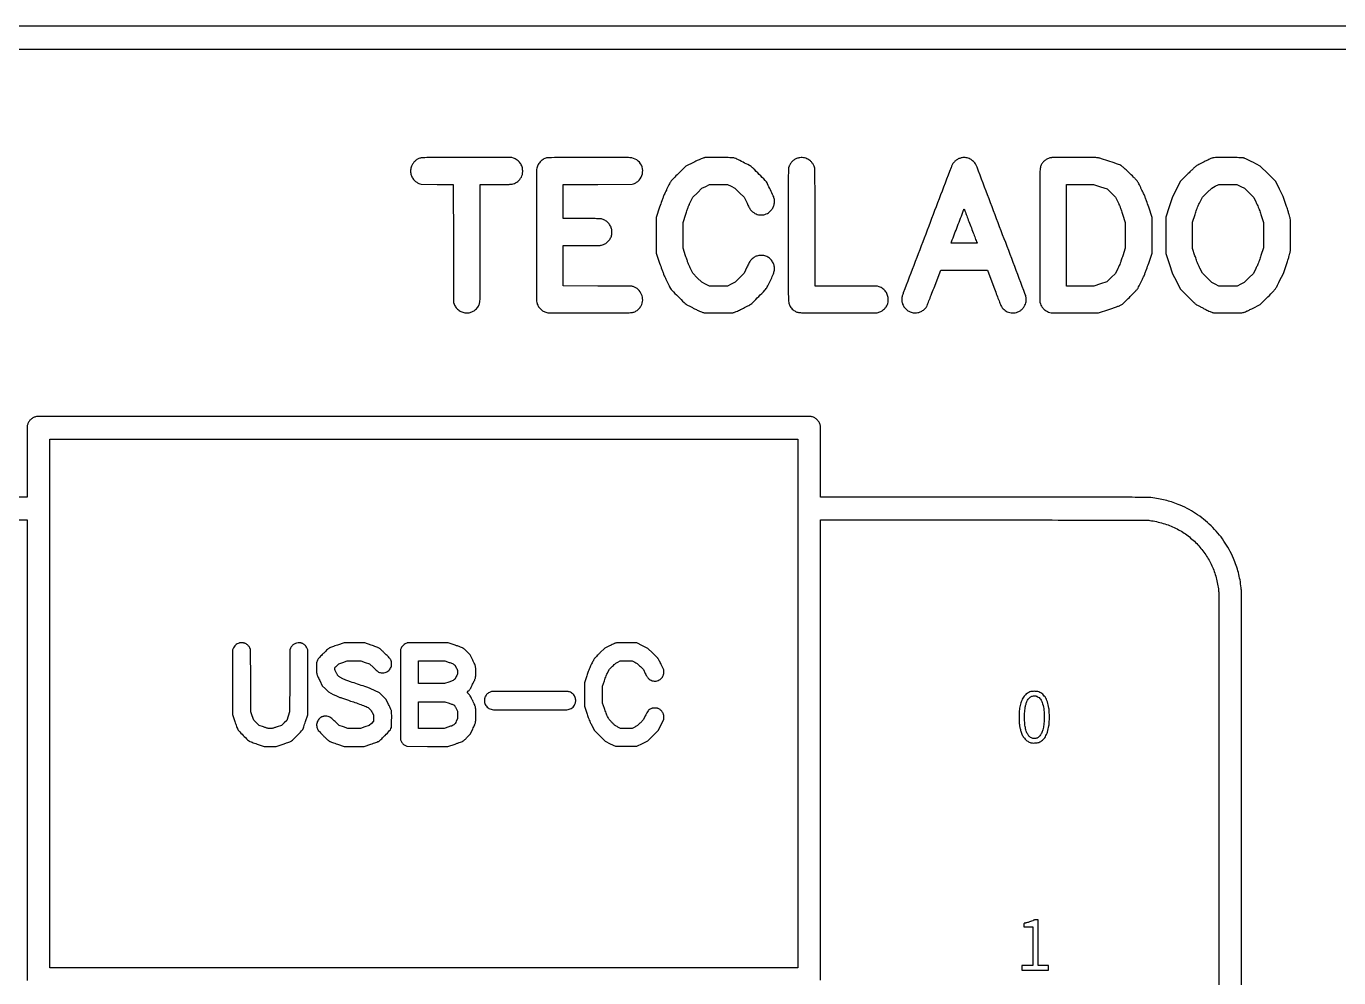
# Model space of a CAD drawing. Extents: x 949 to 24658, y 948 to 49051.
# Drawn here: x 5549 to 11312, y 44876 to 49051 of the extents above; entities that cross this region are included whole.
import ezdxf

# ---------------------------------------------------------------- set-up
doc = ezdxf.new("R2010")
doc.units = 0

msp = doc.modelspace()

# ---------------------------------------------------------------- linework, layer by layer
for points in [[(24557.45501, 40846.15625, -0.000005), (24557.576589, 33590.111823, -0.000003), (24557.572356, 24977, -0.000002), (24557.441941, 13479.946311, -0.000011), (24557.197838, 7129.844974)], [(10406.169525, 37738.067317, -0.000001), (7284.943993, 37738.119343, -0.000001), (4154.349915, 37738.182247, -0.016092)], [(3703.932697, 46543.887491, 0.000001), (3703.874383, 45298.330035, 0.000027), (3703.886066, 43922.992192, 0.000016), (3704.040572, 42293, 0.000007), (3704.415056, 39650.664677, 0.000093)], [(9036.494001, 44865.306931, 0.000011), (9036.748415, 45114.204367, 0.000187), (9036.942829, 45424.374877, 0.000063), (9037, 45875.145392), (9037, 46885.017805), (9753.75, 46884.720806, -0.000047), (10189.706051, 46884.499456, -0.000525), (10362.780168, 46884.21357, -0.000375), (10467.079167, 46883.853372, -0.033581), (10482.5, 46882.751348, -0.037464), (10541.843545, 46869.893311, -0.042764), (10595.919062, 46848.686251, -0.043546), (10644.765794, 46818.989184, -0.041588), (10688.54829, 46780.86545, -0.039597), (10724.24285, 46737.80112, -0.041711), (10752.01024, 46690.362907, -0.041206), (10771.78379, 46638.433988, -0.036874), (10783.679597, 46582, -0.033396), (10784.980611, 46562.688613, -0.000019), (10785.2491, 45983.770715, -0.0001), (10785.463822, 45035.652863, -0.000007), (10785.5, 42312.5, -0.00001), (10785.452324, 40023.210587, -0.000067)], [(10885.451421, 40055.597846, 0.000011), (10885.5, 42312, 0.000007), (10885.462764, 44998.696467, 0.000096), (10885.249002, 45968.357544, 0.000019), (10884.980028, 46565.249974, 0.02872), (10883.733748, 46586.745689, 0.015897), (10878.586079, 46621.480309, 0.019207), (10871.47846, 46653.668076, 0.01951), (10862.031706, 46684.784051, 0.01741), (10849.861343, 46716.294201, 0.04992), (10807.996398, 46792.35575, 0.048967), (10751.6494, 46859.149068, 0.049019), (10683.452842, 46913.647302, 0.050256), (10606.5, 46953.302358, 0.015093), (10577.72979, 46963.648542, 0.018015), (10550.025007, 46971.585331, 0.017301), (10520.896545, 46977.744538, 0.012184), (10487.785027, 46982.729039, 0.030191), (10470.89566, 46983.823045, 0.000403), (10366.27346, 46984.1907, 0.000521), (10192.074135, 46984.480692, 0.000047), (9755.75, 46984.711073), (9037, 46985.023123), (9037, 47139.801463, 0.000263), (9036.953367, 47228.388455, 0.002119), (9036.737899, 47269.113767, 0.002355), (9036.386464, 47293.792794, 0.058214), (9035.468337, 47300.539901, 0.065365), (9030.368528, 47313.23122, 0.066906), (9022.196641, 47324.065065, 0.067006), (9011.466339, 47332.343665, 0.065892), (8998.869037, 47337.547242, 0.064902), (8991.86774, 47338.466187, 0.000019), (8696.147665, 47338.717254, 0.000186), (8253.712369, 47338.911546, 0.000023), (7295, 47338.930485, 0.000018), (6244.059399, 47338.863515, 0.000231), (5846.705404, 47338.640238, 0.000044), (5599.131362, 47338.364965, 0.063702), (5590, 47337.185715, 0.068176), (5578.270322, 47332.3394, 0.063429), (5567.953758, 47324.420982, 0.062649), (5559.84468, 47314.065645, 0.063463), (5554.595379, 47302.068499, 0.066468), (5553.618337, 47295.730438, 0.002579), (5553.261275, 47272.010039, 0.002229), (5553.044742, 47232.183794, 0.000245), (5553, 47140.830052), (5553, 46985.023107), (4833.75, 46984.721612)], [(3804.381759, 38068.001996, -0.000003), (3804.197047, 39001.246926, -0.000054)], [(5592.011956, 37638.547867, 0.000014), (7295.5, 37638.5, 0.000009), (9315.141555, 37638.536626, 0.000133)], [(10884.994013, 38054.954484, 0.000004), (10885.24925, 38880.764608, 0.000065)], [(3804.091567, 40246.104477, -0.000013), (3804.192396, 42321)], [(10785.249276, 38864.327406, -0.000004), (10784.993817, 38059.058954, -0.029729)], [(12816.777426, 49050.765049), (2631.065975, 49050.919548, 0.003529)], [(1049.389569, 24971.005548), (1049.026707, 47383.921986, -0.00626), (1050.046715, 47465.5, -0.033646), (1068.871669, 47668.901535, -0.033602), (1114.810693, 47868.031209, -0.033578), (1187.049486, 48059.345218, -0.033492), (1284.300323, 48239.440267, -0.035818), (1412.472277, 48413.87389, -0.035525), (1564.554944, 48568.74278, -0.035523), (1737.038666, 48700.530386, -0.035805), (1926, 48806.188285, -0.025465), (2070.497901, 48865.136588, -0.025551), (2220.07925, 48909.014513, -0.025572), (2373.232624, 48937.376195, -0.025608), (2528.409406, 48949.937588, -0.007392), (2587.913092, 48950.817431), (12801.773457, 48950.839867)], [(5600.283319, 44819.51619, 0.000033), (5870.335742, 44819.251239, 0.000208), (6290.338763, 44819.041707, 0.000021), (7295.237307, 44819, 0.000022), (8282.535437, 44819.042846, 0.0002), (8710.921771, 44819.251075, 0.000025), (8990.629513, 44819.512612, 0.06354)], [(4841.75, 46884.860854), (5553, 46885), (5553, 45873.181501, 0.000034), (5553.041061, 45267.448039, 0.000358), (5553.251736, 45020.161626, 0.000081), (5553.52323, 44863.336236, 0.071069)]]:
    msp.add_lwpolyline(points, format="xyb")
for points in [[(7283.675147, 48473.381452, 0.056423), (7270.621817, 48468.979125, 0.058902), (7259.087159, 48461.816817, 0.059075), (7249.568255, 48452.183847, 0.057349), (7242.455239, 48440.5, 0.072194), (7237.468555, 48423.675694, 0.076036), (7237.602514, 48406.434747, 0.076234), (7242.879112, 48390.059503, 0.073126), (7252.87373, 48375.75604, 0.026291), (7258.351183, 48370.525477, 0.031649), (7264.03261, 48366.237735, 0.031922), (7270.166835, 48362.7304, 0.027582), (7277, 48359.837946), (7283.5, 48357.5), (7354, 48357), (7424.5, 48356.5), (7425, 48097.5), (7425.5, 47838.5), (7428.216504, 47831.719932, 0.072043), (7437.339787, 47815.965803, 0.074198), (7450.479456, 47803.628339, 0.074974), (7466.518321, 47795.759094, 0.075984), (7484.090037, 47793.017364, 0.042351), (7490.403757, 47793.533359, 0.024587), (7497.841255, 47795.16033, 0.024059), (7505.378525, 47797.596619, 0.030781), (7512.031578, 47800.585934, 0.048113), (7518.942896, 47805.113803, 0.033241), (7525.837379, 47811.441877, 0.032888), (7531.929992, 47818.734297, 0.042833), (7536.435363, 47826.172041, 0.086959), (7540.632254, 47840.46867, 0.022127), (7542.275891, 47864.67099, 0.005665), (7542.866174, 47912.92528, 0.000191), (7542.965112, 48103.25), (7543, 48357), (7610.789901, 48357, 0.001092), (7660.854798, 48357.109305, 0.018235), (7677.452521, 48357.7874, 0.053002), (7687.662382, 48359.679084, 0.043796), (7697.95822, 48363.751348, 0.058304), (7707.719254, 48370.155596, 0.049373), (7716.358682, 48378.976577, 0.048936), (7723.172743, 48389.41025, 0.054747), (7727.527316, 48400.592201, 0.027154), (7728.15663, 48403.578712, 0.012513), (7728.665378, 48407.520331, 0.01207), (7729.007289, 48411.828486, 0.013403), (7729.125184, 48416, 0.07803), (7726.282879, 48434.274843, 0.080412), (7717.983824, 48450.591736, 0.079464), (7704.858721, 48463.60722, 0.073724), (7688, 48472.286318), (7681.5, 48474.5), (7486, 48474.677165, 0.000215), (7375.877953, 48474.729646, 0.001613), (7323.715658, 48474.563845, 0.001533), (7291.431782, 48474.258114, 0.050046)], [(7838.250576, 48473.891405, 0.078249), (7822.405085, 48468.617392, 0.070323), (7808.289971, 48458.585161, 0.06951), (7797.371999, 48444.90808, 0.073282), (7790.85924, 48429, 0.060586), (7789.372901, 48416.802172, 0.000057), (7789.340387, 48134, 0.000057), (7789.372901, 47851.197828, 0.060586), (7790.85924, 47839, 0.033306), (7793.35484, 47831.17876, 0.035753), (7796.819901, 47823.948969, 0.035364), (7801.317848, 47817.218131, 0.031233), (7806.89676, 47810.886043, 0.027586), (7813.328508, 47805.119211, 0.038986), (7819.685165, 47800.790388, 0.039174), (7826.612593, 47797.515435, 0.028236), (7834.766436, 47794.931857, 0.0553), (7843.454758, 47793.708349, 0.004803), (7865.812731, 47793.265408, 0.002408), (7906.791361, 47793.0447, 0.000166), (8022.409963, 47793.017364, 0.000285), (8157.338756, 47793.107371, 0.007906), (8192.657012, 47793.709552, 0.031903), (8210.905556, 47795.478685, 0.074364), (8223.953674, 47799.64232, 0.046306), (8231.177481, 47804.070148, 0.03412), (8238.29392, 47810.19494, 0.033924), (8244.562084, 47817.282633, 0.043721), (8249.24299, 47824.603113, 0.110019), (8255.915796, 47849.450202, 0.111264), (8251.367933, 47874.670495, 0.109461), (8236.336531, 47895.811324, 0.103586), (8213.5, 47909.137306, 0.076579), (8208.955012, 47909.912483, 0.001037), (8180.578203, 47910.309697, 0.001807), (8138.039843, 47910.663152, 0.000322), (8058.5, 47910.985408), (7907.5, 47911.5), (7907.244597, 48000.25), (7906.989193, 48089), (7988.244597, 48089.014781, 0.000597), (8032.574828, 48089.075752, 0.003612), (8055.56048, 48089.300849, 0.005154), (8069.72771, 48089.688054, 0.048517), (8075.753568, 48090.504006, 0.071477), (8090.385487, 48096.250998, 0.065145), (8103.328075, 48106.030418, 0.064914), (8113.357772, 48118.84815, 0.069994), (8119.456584, 48133.494623, 0.040906), (8120.580818, 48139.92664, 0.023051), (8120.938886, 48147.846735, 0.023039), (8120.565737, 48155.782875, 0.040145), (8119.430276, 48162.269072, 0.069964), (8113.172731, 48177.35265, 0.068048), (8102.951227, 48190.285359, 0.068344), (8089.678886, 48199.95427, 0.071667), (8074.5, 48205.495604, 0.042239), (8067.981746, 48206.298228, 0.005262), (8053.706637, 48206.69182, 0.003583), (8030.693628, 48206.919077, 0.000623), (7987.243634, 48206.982636), (7906.987268, 48207), (7907.243634, 48281.75), (7907.5, 48356.5), (8058.5, 48357), (8209.5, 48357.5), (8216, 48359.837946, 0.027582), (8222.833165, 48362.7304, 0.031922), (8228.96739, 48366.237735, 0.031649), (8234.648817, 48370.525477, 0.026291), (8240.12627, 48375.75604, 0.134565), (8254.54343, 48402.892583, 0.133601), (8253.163966, 48433.668615, 0.133173), (8236.367422, 48459.575452, 0.133343), (8208.792158, 48473.433089, 0.04584), (8200.222373, 48474.370378, 0.002387), (8172.481748, 48474.718493, 0.001885), (8125.93366, 48474.904878, 0.000222), (8022.292158, 48474.883097, 0.000456), (7953.374143, 48474.775197, 0.000728), (7894.478178, 48474.543565, 0.00013), (7842.428413, 48474.249559, 0.039826)], [(8527.5, 48474.327106, 0.045429), (8520.786763, 48472.750091, 0.020892), (8512.382229, 48469.554894, 0.012218), (8500.210851, 48463.980029, 0.0027), (8479.642783, 48453.806323), (8445.703696, 48436.79007), (8418.601848, 48410.289837, 0.000788), (8396.405077, 48388.51723, 0.00702), (8386.786628, 48378.783256, 0.016186), (8381.285404, 48372.673299, 0.034764), (8377.546931, 48367.558247, 0.022804), (8375.632688, 48364.184109, 0.001821), (8371.01764, 48355.026485, 0.002461), (8365.60352, 48344.050389, 0.001885), (8359.789164, 48332, 0.00389), (8350.583843, 48312.34492, 0.014066), (8345.176589, 48299.629784, 0.011146), (8339.911786, 48285.281192, 0.001786), (8330.357149, 48257), (8315.5, 48212.5), (8315.5, 48134), (8315.5, 48055.5), (8330.376751, 48011.5, 0.001907), (8339.850539, 47983.828349, 0.010807), (8345.271493, 47969.217746, 0.013193), (8350.866866, 47956.103629, 0.003738), (8360.261178, 47936, 0.002068), (8366.228858, 47923.60658, 0.002779), (8371.744091, 47912.43125, 0.001912), (8376.456227, 47903.104714, 0.029421), (8378.277337, 47900, 0.046964), (8384.408939, 47892.466506, 0.001605), (8411.226424, 47865.370724, 0.001851), (8437.922368, 47838.768059, 0.038877), (8446.5, 47831.510448, 0.030745), (8450.413322, 47829.040359, 0.003193), (8459.990625, 47823.867931, 0.003958), (8471.498707, 47817.863743, 0.003158), (8484, 47811.566058, 0.002537), (8499.636542, 47803.910953, 0.008185), (8510.138031, 47799.046073, 0.011534), (8517.579173, 47795.949124, 0.041595), (8522.5, 47794.490443, 0.03881), (8528.474661, 47793.724792, 0.006955), (8539.710185, 47793.320557, 0.004576), (8557.340844, 47793.093108, 0.000937), (8588.5, 47793.034727, 0.000937), (8619.659156, 47793.093108, 0.004576), (8637.289815, 47793.320557, 0.006955), (8648.525339, 47793.724792, 0.03881), (8654.5, 47794.490443, 0.041595), (8659.420827, 47795.949124, 0.011534), (8666.861969, 47799.046073, 0.008185), (8677.363458, 47803.910953, 0.002537), (8693, 47811.566058, 0.003158), (8705.501293, 47817.863743, 0.003958), (8717.009375, 47823.867931, 0.003193), (8726.586678, 47829.040359, 0.030745), (8730.5, 47831.510448, 0.038877), (8739.077632, 47838.768059, 0.001851), (8765.773576, 47865.370724, 0.001605), (8792.591061, 47892.466506, 0.046964), (8798.722663, 47900, 0.028967), (8800.548484, 47903.10628, 0.001867), (8805.301625, 47912.469576, 0.002721), (8810.867149, 47923.687047, 0.002024), (8816.894449, 47936.13047, 0.004548), (8827.751567, 47959.316989, 0.028567), (8832.497852, 47971.492108, 0.052314), (8834.455731, 47980.675191, 0.043048), (8834.651063, 47990.699097, 0.033814), (8833.596143, 47998.51506, 0.033302), (8831.494408, 48006.15851, 0.033175), (8828.386854, 48013.483112, 0.032971), (8824.332264, 48020.348138, 0.075875), (8812.157165, 48033.394478, 0.077052), (8796.705058, 48042.132723, 0.077083), (8779.338256, 48045.780029, 0.07603), (8761.596011, 48044.024555, 0.030233), (8753.796944, 48041.5191, 0.03767), (8746.9338, 48038.232651, 0.037122), (8740.562476, 48033.910149, 0.028033), (8734.237966, 48028.291525, 0.023577), (8729.567822, 48023.189565, 0.03894), (8726.192778, 48018.424363, 0.019247), (8722.298746, 48011.295105, 0.002034), (8713.92749, 47994.286353), (8700.879047, 47967.5), (8681.189524, 47947.672778), (8661.5, 47927.845556), (8644.761108, 47919.422778), (8628.022216, 47911), (8588.5, 47911), (8548.977784, 47911), (8532.238892, 47919.422778), (8515.5, 47927.845556), (8495.781694, 47947.672778), (8476.063388, 47967.5), (8465.891136, 47988.5, -0.007201), (8460.009675, 48001.1013, -0.01226), (8455.506927, 48011.818065, -0.009737), (8450.893938, 48024.308908, -0.002929), (8444.359442, 48043.483697), (8433, 48077.467394), (8433, 48133.999321), (8433, 48190.531247), (8444.872751, 48226.015624, -0.002729), (8451.595526, 48245.749494, -0.009073), (8456.319695, 48258.613695, -0.011932), (8460.769697, 48269.318998, -0.008231), (8466.294057, 48281.22995), (8475.842613, 48300.959899), (8495.885461, 48320.561057), (8515.928309, 48340.162214), (8532.714154, 48348.559862), (8549.5, 48356.95751), (8589, 48356.925916), (8628.5, 48356.894322), (8644.658445, 48348.697161), (8660.81689, 48340.5), (8680.922814, 48320.756202), (8701.028737, 48301.012404), (8714.051818, 48274.355849, 0.002053), (8722.388685, 48257.467501, 0.019211), (8726.284243, 48250.354912, 0.038847), (8729.652159, 48245.608785, 0.023909), (8734.287449, 48240.558867, 0.094319), (8753.674812, 48227.513495, 0.100932), (8776.034844, 48222.910351, 0.101487), (8798.313538, 48227.436571, 0.096414), (8817.476745, 48240.405287, 0.067298), (8827.020619, 48252.98004, 0.065545), (8832.986589, 48267.748472, 0.066363), (8834.879626, 48283.383834, 0.072247), (8832.497737, 48298.5, 0.03511), (8829.456404, 48306.324486, 0.001522), (8816.818052, 48332.896629, 0.001833), (8804.192661, 48358.988693, 0.026865), (8799.225217, 48367.910078, 0.054319), (8794.060563, 48374.425033, 0.001371), (8767.473035, 48401.216912, 0.002173), (8741.654033, 48426.868136, 0.028991), (8731.593984, 48435.688409, 0.046894), (8724.299901, 48440.344604, 0.001937), (8696.633168, 48454.41752, 0.002477), (8669.384526, 48467.976288, 0.032749), (8659, 48472.260599, 0.051135), (8653.244211, 48473.569702, 0.021694), (8645.345567, 48474.187627, 0.007541), (8631.163526, 48474.465762, 0.000532), (8591.5, 48474.603177, 0.000658), (8567.902881, 48474.628785, 0.001021), (8547.5375, 48474.582508, 0.000292), (8529.814633, 48474.495696, 0.033625)], [(8941.675147, 48473.437767, 0.054903), (8928.543021, 48468.937959, 0.058658), (8917.019379, 48461.761367, 0.059082), (8907.545234, 48452.157383, 0.057132), (8900.455239, 48440.5, 0.013226), (8899.137054, 48437.432234, 0.009995), (8897.847368, 48433.999604, 0.010124), (8896.765105, 48430.724567, 0.022988), (8896.112752, 48428.200779, 0.050668), (8895.525353, 48422.665732, 0.000188), (8895.258861, 48357.722862, 0.000741), (8895.063534, 48270.73502, 0.000203), (8895.014781, 48133.700779, 0.000148), (8895.090624, 47914.739761, 0.005292), (8895.659571, 47864.058002, 0.022565), (8897.335046, 47839.06254, 0.09263), (8901.75701, 47824.603113, 0.043721), (8906.437916, 47817.282633, 0.033924), (8912.70608, 47810.19494, 0.03412), (8919.822519, 47804.070148, 0.046306), (8927.046326, 47799.64232, 0.072059), (8939.819949, 47795.501633, 0.033609), (8957.173318, 47793.718249, 0.00846), (8990.434462, 47793.109627, 0.000318), (9115.090037, 47793.017364, 0.000182), (9221.828364, 47793.045103, 0.002592), (9259.938461, 47793.266475, 0.005366), (9280.705513, 47793.717694, 0.054538), (9289.233564, 47794.931857, 0.028236), (9297.387407, 47797.515435, 0.039174), (9304.314835, 47800.790388, 0.038986), (9310.671492, 47805.119211, 0.027586), (9317.10324, 47810.886043, 0.044519), (9324.776615, 47820.07583, 0.053682), (9330.160897, 47829.944009, 0.053931), (9333.303749, 47840.693054, 0.045591), (9334.316637, 47852.5, 0.075749), (9331.503255, 47870.300962, 0.078028), (9323.523611, 47886.258178, 0.077467), (9310.977252, 47899.092179, 0.073124), (9294.880841, 47907.804706), (9287.5, 47910.5), (9150.263126, 47910.767287), (9013.026253, 47911.034573), (9012.763126, 48168.767287, 0.000115), (9012.557624, 48333.0704, 0.001649), (9012.2783, 48391.534911, 0.001949), (9011.87983, 48424.814301, 0.077815), (9010.637565, 48432, 0.046543), (9005.726871, 48443.010469, 0.042846), (8998.746407, 48453.25368, 0.044301), (8990.418551, 48461.801486, 0.060849), (8981.5, 48467.751522, 0.040092), (8971.71783, 48471.734257, 0.041194), (8961.513361, 48474.060837, 0.042352), (8951.346305, 48474.642714, 0.048272)], [(9657.346687, 48473.905237, 0.063806), (9644.6701, 48470.08121, 0.053695), (9632.54452, 48463.013926, 0.054031), (9622.276788, 48453.582829, 0.066765), (9615.092694, 48442.772814, 0.022173), (9610.129575, 48431.31873, 0.00002), (9505.058646, 48155.943574, 0.000022), (9400.256153, 47881.202332, 0.01981), (9395.811153, 47868, 0.040501), (9394.463799, 47861.493417, 0.023458), (9393.854433, 47853.524938, 0.02346), (9393.994212, 47845.536537, 0.040596), (9394.956947, 47838.969064, 0.0359), (9397.326568, 47831.267052, 0.036827), (9400.757653, 47824.051424, 0.036132), (9405.278034, 47817.295956, 0.032023), (9410.89676, 47810.966353, 0.026677), (9417.401608, 47805.174743, 0.037656), (9423.808979, 47800.802113, 0.038509), (9430.684932, 47797.50956, 0.029813), (9438.596011, 47794.975445, 0.044288), (9448.727682, 47793.320946, 0.046788), (9458.804029, 47793.524068, 0.045954), (9468.826046, 47795.613154, 0.04001), (9478.796237, 47799.56451, 0.039483), (9485.189494, 47803.364121, 0.02736), (9491.78469, 47808.587689, 0.027457), (9497.731598, 47814.464461, 0.041502), (9502.154449, 47820.240688, 0.046994), (9504.356626, 47824.506042, 0.0011), (9512.745804, 47845.480726, 0.002283), (9522.844169, 47871.232717, 0.001242), (9535.023626, 47902.94781), (9564.584892, 47980.5), (9666.978236, 47980.5), (9769.37158, 47980.5), (9797.624662, 47906, 0.000623), (9808.643791, 47877.052673, 0.000929), (9818.358356, 47851.76875, 0.000386), (9826.736572, 47830.133074, 0.019884), (9828.532909, 47826, 0.100414), (9842.426001, 47807.72129, 0.100405), (9862.344411, 47796.301253, 0.099265), (9885.334116, 47793.469307, 0.095823), (9907.953674, 47799.64137, 0.061168), (9918.11558, 47806.293699, 0.049638), (9927.185793, 47815.651522, 0.04955), (9934.249559, 47826.633782, 0.060339), (9938.46256, 47838.103113, 0.031781), (9939.504692, 47844.249491, 0.022234), (9939.925822, 47851.265226, 0.022345), (9939.722568, 47858.226767, 0.034207), (9938.866941, 47864.200779, 0.037984), (9935.952471, 47874.090797, 0.000023), (9829.798439, 48153.943374, 0.000029), (9724.088031, 48432.540117, 0.029725), (9718.721896, 48444.487417, 0.049598), (9714.362328, 48451.131465, 0.031776), (9708.112312, 48457.930636, 0.031547), (9700.964871, 48463.961279, 0.044912), (9693.877116, 48468.287518, 0.03692), (9684.98816, 48471.883815, 0.039534), (9675.866772, 48474.035063, 0.039987), (9666.617242, 48474.70828, 0.039587)], [(10050.5, 48474.30244, 0.06351), (10037.054715, 48470.744234, 0.057485), (10024.43427, 48463.843001, 0.057733), (10013.76629, 48454.284761, 0.065295), (10006.070814, 48442.901646, 0.086042), (10001.413597, 48427.43053, 0.02471), (9999.624363, 48402.387946, 0.005567), (9999.07864, 48351.782717, 0.000151), (9999.222988, 48130.5), (9999.5, 47840.5), (10002.124109, 47833.32385, 0.046675), (10007.215904, 47822.615355, 0.047451), (10014.181756, 47813.100765, 0.047811), (10022.761512, 47805.132596, 0.048899), (10032.636983, 47799.007179, 0.063534), (10043.322908, 47795.34018, 0.039159), (10056.530438, 47793.675306, 0.011814), (10080.337645, 47793.116015, 0.000643), (10155.316083, 47793.222881), (10257.5, 47793.5), (10302, 47808.349754, 0.002041), (10319.590454, 47814.299643, 0.002664), (10335.63125, 47819.894116, 0.001974), (10349.026608, 47824.70577, 0.024614), (10354, 47826.796863, 0.043552), (10359.387111, 47829.98433, 0.026754), (10365.148407, 47834.594173, 0.011719), (10373.847504, 47842.72684, 0.00136), (10392.850006, 47861.447108, 0.002617), (10405.169529, 47873.778296, 0.003465), (10416.248323, 47885.140713, 0.002489), (10425.414475, 47894.768272, 0.034065), (10428.480439, 47898.5, 0.032806), (10430.903779, 47902.416636, 0.00343), (10435.907966, 47911.990625, 0.004241), (10441.700063, 47923.498724, 0.003386), (10447.754827, 47936, 0.003746), (10457.132474, 47956.087452, 0.013138), (10462.732478, 47969.222601, 0.010765), (10468.160924, 47983.857286, 0.001912), (10477.624394, 48011.5), (10492.5, 48055.5), (10492.5, 48134), (10492.5, 48212.5), (10477.653682, 48257, 0.001784), (10468.102098, 48285.292962, 0.011163), (10462.843995, 48299.631887, 0.01409), (10457.44194, 48312.338832, 0.003887), (10448.235564, 48332, 0.001921), (10442.42137, 48344.050383, 0.002507), (10437.005171, 48355.026485, 0.001856), (10432.386979, 48364.183185, 0.023199), (10430.466966, 48367.558247, 0.034495), (10426.705044, 48372.689976, 0.016078), (10421.178037, 48378.820244, 0.007035), (10411.545748, 48388.558696, 0.000805), (10389.5, 48410.159224, 0.002068), (10374.607441, 48424.584188, 0.010647), (10366.15563, 48432.363981, 0.019224), (10360.304412, 48437.137231, 0.041068), (10355.37758, 48440.251909, 0.037351), (10345.458279, 48444.527735, 0.001435), (10307.53194, 48457.495358, 0.001802), (10270.214211, 48469.985659, 0.027126), (10257, 48473.573733, 0.04636), (10250.571992, 48474.337384, 0.003401), (10232.780873, 48474.67175, 0.002828), (10204.596123, 48474.850303, 0.000506), (10152, 48474.832804, 0.000374), (10114.024297, 48474.753326, 0.000596), (10081.553125, 48474.622367, 0.00011), (10052.878319, 48474.466239, 0.03156)], [(10759.5, 48473.429949, 0.041854), (10754.576835, 48471.967295, 0.012552), (10747.358754, 48468.936344, 0.008599), (10737.101189, 48464.109141, 0.002516), (10721.5, 48456.339084, 0.001936), (10709.262253, 48450.107569, 0.00254), (10698.1375, 48444.316798, 0.001858), (10688.85915, 48439.382917, 0.024043), (10685.5, 48437.366931, 0.040023), (10682.282201, 48434.824897, 0.002022), (10672.516697, 48425.678831, 0.003229), (10661.012963, 48414.675729, 0.002332), (10648.322798, 48402.264621), (10616.145596, 48370.5), (10599.219957, 48336.5), (10582.294318, 48302.5), (10567.397159, 48258), (10552.5, 48213.5), (10552.5, 48134), (10552.5, 48054.5), (10567.672423, 48009.871697), (10582.844846, 47965.243395), (10599.544531, 47931.871697), (10616.244215, 47898.5), (10647.372108, 47867.12917, 0.002237), (10659.703415, 47854.812351, 0.002997), (10671.002342, 47843.760578, 0.002081), (10680.567298, 47834.593091, 0.03126), (10684.10395, 47831.62917, 0.032084), (10687.814809, 47829.24605, 0.003045), (10697.28433, 47824.064997, 0.003882), (10708.671113, 47818.038402, 0.003049), (10721.10395, 47811.677202, 0.002406), (10737.137651, 47803.693153, 0.008833), (10747.397754, 47798.868764, 0.013361), (10754.537882, 47795.890733, 0.042445), (10759.5, 47794.444566, 0.038199), (10765.457194, 47793.711825, 0.006149), (10777.159779, 47793.316976, 0.00432), (10795.231156, 47793.085857, 0.000964), (10826.090037, 47793.017364, 0.000641), (10863.112336, 47793.054057, 0.006809), (10878.192205, 47793.293726, 0.017042), (10886.981753, 47793.853409, 0.037808), (10893.590037, 47795.009887, 0.03461), (10898.939803, 47796.771006, 0.009116), (10907.227356, 47800.328254, 0.007071), (10918.481213, 47805.596414, 0.002703), (10934, 47813.234409), (10966.5, 47829.449045), (10993.865957, 47856.474523, 0.003138), (11021.197561, 47883.807049, 0.031845), (11031.730581, 47895.927528, 0.04076), (11039.691186, 47908.339145, 0.006831), (11052.634351, 47933.497379), (11069.046931, 47966.5), (11083.534335, 48009.618195, 0.002102), (11089.954527, 48028.995803, 0.004728), (11094.622924, 48043.758635, 0.004861), (11097.886509, 48054.812062, 0.037089), (11098.979994, 48060.118195, 0.031562), (11099.829871, 48072.978633, 0.000728), (11099.917107, 48134.014241, 0.000729), (11099.826448, 48195.047592, 0.031543), (11098.975899, 48207.914417, 0.036791), (11097.880763, 48213.245092, 0.004563), (11094.544582, 48224.619897, 0.004552), (11089.8108, 48239.734091, 0.002071), (11083.359432, 48259.414417), (11068.705316, 48303.5), (11052.253291, 48336.5), (11035.801267, 48369.5), (11001.650634, 48403.641703), (10967.5, 48437.783406), (10934.5, 48454.280659, 0.002066), (10921.459205, 48460.732771, 0.002768), (10909.578125, 48466.468804, 0.001918), (10899.572764, 48471.184147, 0.028934), (10896, 48472.605858, 0.059488), (10890.807885, 48473.669344, 0.013194), (10881.734991, 48474.185332, 0.00606), (10865.822314, 48474.476609, 0.000633), (10828.5, 48474.660077, 0.000851), (10795.220102, 48474.724885, 0.004518), (10777.009973, 48474.564807, 0.007118), (10765.578576, 48474.198166, 0.039729)], [(10265.499739, 48346.953663), (10295.5, 48336.907326), (10313.8225, 48318.956986), (10332.145, 48301.006647), (10341.709368, 48281.253323, -0.0082), (10347.248798, 48269.317591, -0.01202), (10351.693146, 48258.629863, -0.009131), (10356.406735, 48245.788033, -0.00272), (10363.136868, 48226.015624), (10375, 48190.531247), (10375, 48133.999321), (10375, 48077.467394), (10363.64421, 48043.483697, -0.002847), (10356.981888, 48023.917222, -0.010414), (10352.431374, 48011.630856, -0.013102), (10347.92731, 48001.029118, -0.006762), (10341.770133, 47988), (10331.251845, 47966.5), (10312.875923, 47948.360562), (10294.5, 47930.221124), (10265.499712, 47920.610562), (10236.499423, 47911), (10176.749712, 47911), (10117, 47911), (10117, 48134), (10117, 48357), (10176.249739, 48357), (10235.499477, 48357)], [(10881.761108, 48348.577133), (10898.5, 48340.154265), (10918.666522, 48319.827133), (10938.833043, 48299.5), (10948.563316, 48280, -0.008001), (10954.336936, 48267.950527, -0.014195), (10958.649633, 48257.819211, -0.010416), (10963.172435, 48245.551925, -0.002502), (10970.146795, 48225.015624), (10982, 48189.531247), (10982, 48133.999321), (10982, 48078.467394), (10970.646357, 48044.483697, -0.002644), (10963.720524, 48024.112423, -0.011985), (10959.336957, 48012.35887, -0.015178), (10954.887582, 48002.158042, -0.00612), (10948.22429, 47988.5), (10937.155866, 47966.5), (10917.327933, 47946.867761), (10897.5, 47927.235521), (10881.677492, 47919.117761), (10865.854984, 47911), (10825.763506, 47911), (10785.672028, 47911), (10770.086014, 47919.096973), (10754.5, 47927.193947), (10734.172157, 47947.346973), (10713.844313, 47967.5), (10702.775923, 47989.5, -0.006018), (10696.167558, 48003.03853, -0.014879), (10691.741483, 48013.158268, -0.012126), (10687.436735, 48024.654258, -0.002892), (10680.853766, 48043.982956), (10670, 48076.465913), (10670, 48133.999259), (10670, 48191.532606), (10681.353545, 48225.516303, -0.002671), (10688.176693, 48245.582186, -0.011436), (10692.581072, 48257.427439, -0.014739), (10696.97132, 48267.574782, -0.006706), (10703.276475, 48280.586905), (10713.845861, 48301.67381), (10734.011121, 48321.085235), (10754.176382, 48340.49666), (10769.838191, 48348.626028), (10785.5, 48356.755395), (10825.261108, 48356.877698), (10865.022216, 48357)], [(9696.392898, 48172.798846, -0.000235), (9706.978193, 48144.883824, -0.000388), (9715.890414, 48121.292433, -0.000017), (9723.920963, 48099.982748, -0.090334), (9724, 48099.548846, -0.411295), (9723.776707, 48099.323315, -0.000091), (9707.224822, 48099.161224, -0.001502), (9688.790719, 48099.03944, -0.000901), (9666.893011, 48099, -0.000853), (9637.402302, 48099.050311, -0.004663), (9621.458701, 48099.253426, -0.002242), (9610.730939, 48099.538306, -0.513509), (9610.253419, 48100.25, -0.001629), (9612.190125, 48105.378517, -0.000005), (9638.422338, 48174.162321, -0.000003), (9665.010106, 48243.875381, -0.002713), (9666.221277, 48247, -0.00718), (9666.870433, 48248.581149, -0.226831), (9667.177884, 48248.851211, -0.368729), (9667.476714, 48248.713478, -0.014059), (9667.995881, 48247.5, -0.003211), (9668.611977, 48245.910287, -0.000009), (9676.663344, 48224.731536, -0.000055), (9685.752682, 48200.813245, -0.000034)], [(6483.574799, 46344.40629, 0.057784), (6475.446494, 46340.738925, 0.053579), (6468.144275, 46335.229863, 0.053207), (6462.134361, 46328.253204, 0.055309), (6457.822629, 46320.252085), (6455.5, 46314.5), (6455.5, 46172.5), (6455.5, 46030.5), (6465.381593, 46001, 0.002251), (6469.346867, 45989.336915, 0.002932), (6473.087803, 45978.696875, 0.002186), (6476.312784, 45969.815886, 0.026783), (6477.73922, 45966.5, 0.075247), (6482.437157, 45959.778501, 0.003495), (6501.794383, 45939.704233, 0.00401), (6521.234954, 45920.139888, 0.061385), (6528.758633, 45914.325569, 0.0423), (6531.72182, 45912.891369, 0.002698), (6540.744263, 45909.486795, 0.00394), (6551.563418, 45905.567532, 0.002921), (6563.580569, 45901.399919), (6594.143872, 45891), (6620.321936, 45891.005064), (6646.5, 45891.010128), (6677.723042, 45901.433716, 0.002793), (6692.601305, 45906.493274, 0.007818), (6702.951192, 45910.259764, 0.009978), (6710.219429, 45913.201706, 0.045609), (6714.223042, 45915.36669, 0.047217), (6722.837886, 45922.350854, 0.005278), (6740.698276, 45940.23845, 0.004046), (6758.560712, 45958.808064, 0.074265), (6763.234249, 45965.5, 0.027038), (6764.665096, 45968.81638, 0.002209), (6767.895056, 45977.696875, 0.002961), (6771.640863, 45988.336918, 0.002275), (6775.610052, 46000), (6785.5, 46029.5), (6785.5, 46172.5), (6785.5, 46315.5), (6783.165213, 46321.28458, 0.055054), (6779.94174, 46327.275622, 0.039042), (6775.12844, 46333.20762, 0.03865), (6769.378595, 46338.39305, 0.049816), (6763.344003, 46342.151412, 0.019253), (6759.742336, 46343.755356, 0.032634), (6756.605329, 46344.778316, 0.031499), (6753.285337, 46345.406487, 0.01655), (6749.100349, 46345.788049, 0.069033), (6736.644761, 46344.789178, 0.080753), (6725.638678, 46340.40561, 0.080236), (6716.534813, 46332.732643, 0.06707), (6709.638207, 46322.123378), (6706.5, 46315.5), (6706, 46179), (6705.5, 46042.5), (6699.242202, 46023.975912), (6692.984404, 46005.451824), (6681.742202, 45994.338396), (6670.5, 45983.224967), (6650.499405, 45976.612483, -0.002961), (6637.869221, 45972.519571, -0.022795), (6631.861126, 45970.909211, -0.037697), (6626.970352, 45970.215319, -0.016396), (6620.40603, 45970, -0.016009), (6613.847264, 45970.210058, -0.038571), (6609.042259, 45970.892755, -0.023666), (6603.198213, 45972.482257, -0.003064), (6590.906626, 45976.54212), (6571.5, 45983.08424), (6559.757459, 45994.769049), (6548.014918, 46006.453857), (6541.757459, 46024.976929), (6535.5, 46043.5), (6535, 46180.021535), (6534.5, 46316.54307), (6531.305198, 46323.032126, 0.041763), (6527.772237, 46328.912982, 0.039911), (6523.262376, 46334.221516, 0.039998), (6517.976955, 46338.735448, 0.042378), (6512.137423, 46342.253111, 0.019031), (6508.399647, 46343.919654, 0.039157), (6505.344266, 46344.875107, 0.035173), (6501.97487, 46345.399813, 0.01265), (6497.126832, 46345.685549, 0.012933), (6493.021083, 46345.717188, 0.018992), (6489.417305, 46345.514664, 0.021649), (6486.275402, 46345.080205, 0.031936)], [(6916, 46335.971865, 0.002103), (6904.325953, 46331.951386, 0.002722), (6893.652263, 46328.159836, 0.002055), (6884.74005, 46324.897792, 0.024242), (6881.34813, 46323.44986, 0.057483), (6877.78554, 46321.18254, 0.012343), (6872.206203, 46316.422762, 0.009263), (6864.473341, 46309.226005, 0.002944), (6853.216258, 46298.224462, 0.003854), (6837.845042, 46282.788006, 0.029323), (6831.106025, 46275.056868, 0.059073), (6827.451985, 46268.965203, 0.048937), (6825.038788, 46261.791409, 0.053113), (6824.049385, 46253.625727, 0.005739), (6823.992773, 46234.59259, 0.005583), (6824.367736, 46215.532318, 0.056051), (6825.499074, 46207.664862, 0.037784), (6826.67112, 46204.24685, 0.004735), (6829.832772, 46197.077508, 0.00555), (6833.768335, 46188.628388, 0.004577), (6838.147004, 46179.704764), (6849.29586, 46157.5), (6862.89793, 46143.94237), (6876.5, 46130.384739), (6897.5, 46119.58453, 0.008299), (6911.742609, 46112.556041, 0.018731), (6922.802447, 46107.823005, 0.010004), (6937.635742, 46102.46048, 0.000996), (6973.435908, 46090.401655, -0.004094), (7024.944753, 46072.695473, -0.037456), (7046.617303, 46063.168484, -0.084683), (7059.028365, 46053.575874, -0.069294), (7068.586957, 46039.766657), (7074, 46029.033313), (7074, 46015.246906), (7074, 46001.460499), (7064.736289, 45992.235307), (7055.472579, 45983.010115), (7036.015127, 45976.505057), (7016.557675, 45970), (6989, 45970), (6961.442325, 45970), (6942.107067, 45976.464205), (6922.77181, 45982.92841), (6905.350939, 46000.033107, 0.009176), (6890.80956, 46013.79569, 0.055951), (6882.446238, 46019.864764, 0.088081), (6874.667587, 46022.618611, 0.04116), (6863.978973, 46023.5, 0.007638), (6857.562294, 46023.401976, 0.03943), (6854.034765, 46023.01463, 0.050144), (6851.001815, 46022.114871, 0.01722), (6846.820295, 46020.232296, 0.101614), (6833.846469, 46010.163224, 0.103427), (6825.990281, 45995.855437, 0.103475), (6824.526954, 45979.604238, 0.101802), (6829.678112, 45964.024655, 0.052234), (6831.667852, 45961.276091, 0.003951), (6837.864834, 45954.473907, 0.005414), (6845.42479, 45946.481561, 0.004093), (6853.891073, 45937.865242, 0.003107), (6864.629828, 45927.246467, 0.010048), (6871.945842, 45920.383327, 0.014115), (6877.248855, 45915.869816, 0.053063), (6880.91904, 45913.512737, 0.027085), (6884.455412, 45911.972756, 0.002507), (6893.416974, 45908.685939, 0.003224), (6904.155527, 45904.88643, 0.002524), (6915.855481, 45900.897495), (6945.372881, 45891), (6989.037205, 45891), (7032.701528, 45891), (7062.350849, 45900.983197, 0.002326), (7074.053133, 45904.984182, 0.003064), (7084.68597, 45908.748044, 0.002225), (7093.559709, 45911.995253, 0.029472), (7096.750085, 45913.397761, 0.060271), (7100.007952, 45915.595636, 0.008286), (7106.116731, 45921.067642, 0.007656), (7114.253851, 45928.838097, 0.003103), (7125.113434, 45939.664563, 0.006976), (7145.001584, 45960.307951, 0.089472), (7150.808028, 45969.280743, 0.089679), (7153.107537, 45979.710827, 0.007024), (7153.795655, 46008.291929, 0.002356), (7153.874927, 46023.214464, 0.00553), (7153.758317, 46034.361623, 0.006027), (7153.482578, 46042.57104, 0.039786), (7152.970155, 46046.643763, 0.046269), (7151.902315, 46050.130809, 0.00684), (7149.007788, 46056.914262, 0.007176), (7145.1587, 46065.277327, 0.004638), (7140.474834, 46074.851834), (7129.133746, 46097.5), (7114.768292, 46111.721335), (7100.402838, 46125.942669), (7078.951419, 46136.310026, 0.008521), (7064.84501, 46142.833416, 0.014184), (7052.724867, 46147.783512, 0.008332), (7036.591444, 46153.539769, 0.001251), (7004, 46164.468583, -0.00123), (6973.350846, 46174.7446, -0.007158), (6957.294542, 46180.429287, -0.01338), (6946.526938, 46184.746872, -0.017781), (6937, 46189.274711, -0.008459), (6931.549919, 46192.224861, -0.00911), (6926.337247, 46195.288026, -0.008715), (6921.963004, 46198.072868, -0.042361), (6919.658712, 46199.89482, -0.045953), (6917.669235, 46202.139249, -0.016808), (6915.271964, 46205.644835, -0.014854), (6912.645599, 46210.061455, -0.010077), (6909.908712, 46215.234623, -0.006619), (6906.823354, 46221.569516, -0.024879), (6905.14237, 46225.656144, -0.038706), (6904.286876, 46228.832092, -0.04647), (6904, 46231.912077, -0.041023), (6904.26424, 46235.127287, -0.107384), (6905.114615, 46237.269099, -0.052998), (6907.10373, 46239.641267, -0.004556), (6912.859531, 46245.089948), (6921.719061, 46253.324989), (6940.109531, 46259.628684), (6958.5, 46265.932378), (6988.5, 46266.018149), (7018.5, 46266.10392), (7037.364351, 46259.80196), (7056.228702, 46253.5), (7073.436637, 46236.910496, 0.007839), (7085.766204, 46225.391483, 0.036295), (7093.448384, 46219.389962, 0.057931), (7100.054092, 46215.993689, 0.046234), (7107.784802, 46213.881087, 0.01873), (7110.970457, 46213.442215, 0.023834), (7113.933121, 46213.288643, 0.024211), (7116.858323, 46213.418261, 0.020419), (7119.930371, 46213.830916, 0.111543), (7137.260878, 46221.087262, 0.118704), (7149.325572, 46234.96007, 0.119953), (7153.675961, 46252.681084, 0.115537), (7149.495602, 46270.690163, 0.03814), (7146.652177, 46275.494725, 0.029866), (7142.88737, 46280.243453, 0.015082), (7136.63733, 46286.816504, 0.0023), (7123.724947, 46299.483892, 0.003289), (7113.239845, 46309.542567, 0.008736), (7105.578821, 46316.546139, 0.010515), (7099.893531, 46321.355184, 0.057416), (7096.5, 46323.512938, 0.022703), (7093.224898, 46324.921839, 0.001983), (7084.74375, 46328.084076, 0.002601), (7074.588398, 46331.76485, 0.002019), (7063.5, 46335.668265), (7035.5, 46345.398113), (6990.5, 46345.695523), (6945.5, 46345.992934)], [(7220.286039, 46344.560025, 0.058099), (7212.768463, 46341.191126, 0.047495), (7205.656233, 46335.980501, 0.047073), (7199.591197, 46329.46372, 0.054337), (7195.180056, 46322.218065), (7192.5, 46316.5), (7192.5, 46118.5), (7192.5, 45920.5), (7195.709284, 45913.724735, 0.04262), (7199.114206, 45907.880777, 0.04075), (7203.506911, 45902.603772, 0.040556), (7208.719757, 45898.086147, 0.041302), (7214.563068, 45894.5), (7220.5, 45891.5), (7310.437081, 45891.229107), (7400.374161, 45890.958213), (7432.051109, 45901.517036, 0.003399), (7444.781159, 45905.85669, 0.004995), (7455.904106, 45909.858143, 0.003691), (7464.974782, 45913.300409, 0.0505), (7468.114028, 45914.898993, 0.038652), (7470.55121, 45916.748598, 0.006007), (7475.030371, 45920.825832, 0.006661), (7480.201239, 45925.777978, 0.005755), (7485.5, 45931.111064), (7498.5, 45944.5), (7509.768901, 45967.5, 0.004369), (7514.546286, 45977.470266, 0.007676), (7518.29711, 45985.807724, 0.007721), (7521.023978, 45992.404797, 0.049127), (7522.018901, 45995.88649, 0.042336), (7522.837438, 46004.427493, 0.002717), (7522.975023, 46029.491606, 0.002723), (7522.839936, 46054.551254, 0.04219), (7522.022631, 46063.11351, 0.049835), (7521.012224, 46066.639482, 0.00813), (7518.272879, 46073.211364, 0.00785), (7514.449712, 46081.616514, 0.004201), (7509.477745, 46091.883298, 0.003053), (7502.786398, 46105.204309, 0.016159), (7498.843303, 46112.355328, 0.028199), (7495.568348, 46117.218972, 0.029039), (7491.796607, 46121.633298), (7485.682985, 46128), (7491.742359, 46134.310209, 0.029338), (7495.462099, 46138.668959, 0.026978), (7498.759711, 46143.553147, 0.015799), (7502.739099, 46150.695446, 0.003197), (7509.318047, 46163.636357, 0.004009), (7514.550501, 46174.306607, 0.009113), (7518.291127, 46182.469815, 0.011001), (7520.827798, 46188.650603, 0.046196), (7521.91718, 46192.509808, 0.039664), (7522.744365, 46200.472652, 0.005377), (7522.970482, 46217.260067, 0.005426), (7522.833912, 46234.043984, 0.038832), (7522.051851, 46242.11351, 0.050381), (7521.051684, 46245.659493, 0.009716), (7518.481818, 46251.823167, 0.008712), (7514.786796, 46259.840235, 0.004233), (7509.801851, 46269.958482), (7498.5, 46292.416963), (7485.627467, 46305.682865, 0.006223), (7480.359822, 46310.978, 0.007063), (7475.176922, 46315.918215, 0.006487), (7470.665475, 46319.990906, 0.038508), (7468.127467, 46321.897896, 0.047583), (7464.884448, 46323.554665, 0.00397), (7456.074583, 46326.964327, 0.005141), (7445.273013, 46330.920083, 0.003577), (7433, 46335.173513), (7402.5, 46345.5), (7313.5, 46345.693883, 0.000568), (7266.831944, 46345.742549, 0.003018), (7241.307399, 46345.58613, 0.002741), (7224.711761, 46345.293249, 0.070644)], [(8136, 46344.144664, 0.027308), (8132.753305, 46342.889345, 0.003675), (8126.102663, 46339.832027, 0.004233), (8118.270796, 46336.080536, 0.003553), (8110.030341, 46331.974356), (8089.560682, 46321.592191), (8068.408605, 46301.308649, 0.002022), (8060.122826, 46293.298511, 0.002766), (8052.730304, 46286.013671, 0.001802), (8046.579357, 46279.840561, 0.032109), (8044.738583, 46277.723911, 0.037107), (8043.271326, 46275.471758, 0.002974), (8039.886075, 46269.235042, 0.004007), (8035.947185, 46261.730309, 0.003064), (8031.755244, 46253.461357, 0.006641), (8025.662772, 46240.841947, 0.013685), (8021.301893, 46230.784536, 0.01131), (8017.015287, 46219.36655, 0.003247), (8010.894926, 46201.5), (8000.5, 46170.5), (8000.5, 46119), (8000.5, 46067.5), (8010.886663, 46036.5, 0.003211), (8017.155979, 46018.179986, 0.012225), (8021.419939, 46006.871992, 0.014339), (8025.887422, 45996.696724, 0.005714), (8032.568309, 45983), (8043.863291, 45960.5), (8067.181646, 45937.491166), (8090.5, 45914.482331), (8113.86801, 45902.991166), (8137.236021, 45891.5), (8183.979853, 45891.5), (8230.723686, 45891.5), (8254.611843, 45903.33862), (8278.5, 45915.17724), (8301.509822, 45938.33862), (8324.519644, 45961.5), (8336.509822, 45985.86322), (8348.5, 46010.22644), (8348.5, 46020.384247, 0.008242), (8348.398434, 46026.545128, 0.039972), (8348.004891, 46030.016997, 0.04935), (8347.098433, 46033.039239, 0.016865), (8345.214575, 46037.215701, 0.037909), (8341.591683, 46043.353171, 0.043404), (8337.226132, 46048.580682, 0.044237), (8332.102654, 46052.894722, 0.04228), (8326.224765, 46056.314348, 0.017311), (8322.021937, 46058.129964, 0.047669), (8318.92112, 46059.014569, 0.037832), (8315.330021, 46059.40031, 0.007845), (8308.976322, 46059.5, 0.007623), (8302.56842, 46059.402302, 0.039216), (8299.040534, 46059.016655, 0.050123), (8296.015425, 46058.122366, 0.017509), (8291.87132, 46056.25872, 0.049379), (8285.026491, 46052.002509, 0.059961), (8279.631699, 46046.721285, 0.041737), (8274.34797, 46038.878047, 0.011831), (8267.472596, 46025.854971), (8258.82896, 46008.5), (8245.66448, 45995.172243, -0.004949), (8237.373664, 45986.943109, -0.028416), (8232.701213, 45982.886607, -0.036362), (8228.092007, 45979.830819, -0.011342), (8220.765377, 45975.922243), (8209.030753, 45970), (8184, 45970), (8158.969247, 45970), (8147.234623, 45975.922438, -0.011543), (8139.868606, 45979.855963, -0.036861), (8135.232383, 45982.941794, -0.028014), (8130.482317, 45987.082444, -0.004601), (8121.836749, 45995.672438, -0.004677), (8113.30427, 46004.470619, -0.028367), (8109.196106, 46009.308642, -0.036035), (8106.089693, 46014.09967, -0.010376), (8101.989852, 46021.927921, -0.014639), (8098.888672, 46028.646955, -0.007356), (8095.349417, 46037.295722, -0.00673), (8091.616676, 46047.20483, -0.005577), (8087.903103, 46057.85013), (8080, 46081.344418), (8080, 46118.445642), (8080, 46155.546866), (8087.853655, 46179.023433, -0.00531), (8091.851537, 46190.56525, -0.00863), (8095.519015, 46200.26964, -0.009906), (8099.083579, 46208.73841, -0.012125), (8102.76092, 46216.5), (8109.81453, 46230.5), (8123.218066, 46243.145938, -0.005722), (8130.994405, 46250.316319, -0.022019), (8136.06695, 46254.497797, -0.028993), (8140.753528, 46257.618134, -0.016084), (8146.792633, 46260.895938), (8156.963663, 46266), (8183.497208, 46266), (8210.030753, 46266), (8221.765377, 46260.077968, -0.011127), (8229.053439, 46256.194127, -0.035927), (8233.630394, 46253.171191, -0.028897), (8238.216204, 46249.203156, -0.005335), (8246.149064, 46241.327968), (8258.798128, 46228.5), (8267.33672, 46211.488926, 0.005323), (8271.879686, 46202.673501, 0.016823), (8275.181377, 46196.908792, 0.024585), (8278.038364, 46192.758972, 0.033993), (8281.018401, 46189.361652, 0.115667), (8297.124541, 46179.432131, 0.121607), (8315.657397, 46177.943886, 0.121939), (8332.715757, 46185.248212, 0.116702), (8344.727657, 46199.766958, 0.012847), (8346.967399, 46204.610373, 0.049729), (8347.969718, 46207.760293, 0.04377), (8348.392991, 46211.235095, 0.008433), (8348.5, 46217.579351), (8348.5, 46227.755425), (8337.5, 46250.05533, 0.004112), (8333.031803, 46258.928869, 0.005029), (8328.703125, 46267.147775, 0.004232), (8324.939709, 46273.983295, 0.035411), (8323, 46276.927618, 0.027138), (8320.642784, 46279.683488, 0.002703), (8314.611939, 46285.937227, 0.003396), (8307.328266, 46293.308024, 0.002691), (8299.359792, 46301.177837), (8279.219584, 46320.855674), (8254.551937, 46333.177837), (8229.884291, 46345.5), (8185.692146, 46345.716404, 0.000974), (8159.51166, 46345.793633, 0.008156), (8147.682073, 46345.61253, 0.017923), (8140.701059, 46345.140865, 0.052808)], [(7405.999308, 46259.878988, -0.011524), (7420.30135, 46254.778543, -0.071533), (7427.089448, 46250.995518, -0.089061), (7431.858961, 46245.791784, -0.022859), (7437.536488, 46235.841754, -0.006363), (7440.890691, 46229.07326, -0.041081), (7442.251525, 46225.514674, -0.054624), (7442.833202, 46222.205427, -0.016216), (7443, 46217.063676, -0.016332), (7442.832433, 46211.935194, -0.053651), (7442.251592, 46208.601917, -0.040388), (7440.897221, 46205.00867, -0.006405), (7437.590921, 46198.233343, -0.023385), (7431.866093, 46188.083806, -0.090613), (7427.009362, 46182.776081, -0.070849), (7420.01219, 46178.884662, -0.010862), (7404.979738, 46173.493226), (7385.557675, 46167), (7328.778838, 46167), (7272, 46167), (7272, 46216.5), (7272, 46266), (7329.749308, 46266), (7387.498615, 46266)], [(7586.664969, 46129.553339, 0.03625), (7579.011774, 46125.737084, 0.0557), (7573.107069, 46121.282509, 0.056184), (7568.366354, 46115.664892, 0.037662), (7564.234, 46108.335894, 0.022864), (7562.738894, 46104.72328, 0.045338), (7561.954363, 46101.726677, 0.033692), (7561.598394, 46098.109221, 0.007834), (7561.506376, 46092, 0.007646), (7561.60557, 46085.761592, 0.03628), (7561.975143, 46082.211172, 0.048508), (7562.805248, 46079.248541, 0.021113), (7564.444947, 46075.5, 0.060667), (7569.733406, 46067.352807, 0.058401), (7576.883841, 46060.594832, 0.058487), (7585.392398, 46055.681521, 0.061202), (7594.679232, 46052.964884, 0.040513), (7606.257089, 46052.020906, 0.000114), (7761.58258, 46051.998558, 0.000114), (7916.896225, 46052.047091, 0.040418), (7928.5, 46052.992939, 0.060709), (7937.867368, 46055.721019, 0.060898), (7946.294702, 46060.617048, 0.060506), (7953.339818, 46067.432353, 0.058554), (7958.639204, 46075.807788, 0.059883), (7960.886978, 46082.423177, 0.039921), (7961.91083, 46090.370895, 0.03974), (7961.659759, 46098.436195, 0.056779), (7960.070709, 46105.411292, 0.059634), (7956.083106, 46113.529885, 0.055261), (7950.203878, 46120.710254, 0.055003), (7942.864994, 46126.457869, 0.057916), (7934.571861, 46130.349931, 0.076144), (7928.580534, 46131.385163, 0.002433), (7903.897047, 46131.736654, 0.002166), (7862.042685, 46131.947631, 0.000212), (7761.071861, 46131.976265), (7592.5, 46131.952529)], [(9960.27451, 46131.460957, 0.086365), (9944.097032, 46123.935689, 0.077102), (9930.674673, 46111.137482, 0.066505), (9920.273188, 46093.075088, 0.042895), (9913.035715, 46070, 0.016279), (9910.966045, 46058.979374, 0.016311), (9909.619403, 46047.854538, 0.014146), (9908.873362, 46035.341988, 0.007774), (9908.632232, 46020, 0.011756), (9909.101999, 45999.878606, 0.022098), (9910.579971, 45983.689483, 0.024977), (9913.313621, 45969.095925, 0.02115), (9917.612226, 45954, 0.04408), (9924.973462, 45936.961206, 0.062015), (9934.580286, 45923.498412, 0.067898), (9946.424989, 45913.691592, 0.068837), (9960.410237, 45907.471164, 0.056146), (9967.913766, 45906.191806, 0.024827), (9977.982443, 45906.120744, 0.02482), (9988.001262, 45907.047285, 0.05659), (9995.340172, 45908.959632, 0.087375), (10011.293719, 45918.572042, 0.076552), (10023.867364, 45933.45735, 0.062346), (10033.246669, 45954.232549, 0.034006), (10039.675884, 45981.5, 0.031714), (10041.184716, 45996.513539, 0.009097), (10041.618753, 46019.89264, 0.009181), (10041.196873, 46043.338614, 0.030054), (10039.704484, 46058.764747, 0.040278), (10032.945436, 46086.742262, 0.069878), (10022.414281, 46108.154635, 0.084836), (10008.141302, 46122.995866, 0.095499), (9990.296806, 46131.51091, 0.045052), (9983.91199, 46132.572513, 0.019098), (9975.230203, 46132.889782, 0.019067), (9966.570388, 46132.544989, 0.046326)], [(9988.52236, 46110.149331, -0.134926), (10002.255899, 46098.342173, -0.072594), (10011.990533, 46078.061422, -0.054089), (10017.573151, 46049.723229, -0.027771), (10018.693121, 46013.5, -0.019779), (10016.913682, 45985.808889, -0.040265), (10012.923024, 45964.391159, -0.051789), (10006.561814, 45947.901805, -0.077564), (9997.529093, 45935.421385, -0.036248), (9992.272138, 45930.838284, -0.063961), (9987.273162, 45927.997178, -0.063186), (9981.675784, 45926.490995, -0.034523), (9974.571861, 45926.009769, -0.093028), (9963.496441, 45928.104247, -0.096381), (9954.089163, 45934.062512, -0.079935), (9946.336759, 45944.165536, -0.04386), (9940.143359, 45958.520873, -0.042438), (9935.331919, 45978.6328, -0.023334), (9932.719638, 46003.82233, -0.022524), (9932.406379, 46030.742224, -0.026046), (9934.596008, 46056.293993, -0.023526), (9937.268047, 46070.603214, -0.030254), (9941.121707, 46083.416823, -0.033991), (9945.883493, 46094.062957, -0.06413), (9951.316004, 46101.726998, -0.032568), (9957.065742, 46107.202489, -0.06539), (9962.349662, 46110.554126, -0.068412), (9968.15836, 46112.338625, -0.038842), (9975.5, 46112.955318, -0.017588), (9979.348943, 46112.843609, -0.037027), (9982.308515, 46112.431945, -0.037971), (9985.128091, 46111.596272, -0.019464)], [(7405.999308, 46080.872538, -0.00609), (7413.323747, 46078.347274, -0.007702), (7420.028576, 46075.826678, -0.006255), (7425.573542, 46073.563547, -0.060274), (7427.778824, 46072.299662, -0.065914), (7429.598997, 46070.525996, -0.023594), (7431.707413, 46067.569667, -0.01846), (7434.143595, 46063.463023, -0.008459), (7437.028824, 46057.942501), (7443, 46046.030753), (7443, 46028.99872), (7443, 46011.966687), (7437.590921, 46001.233343, -0.02394), (7431.911481, 45991.190311, -0.092451), (7427.066508, 45985.957372, -0.069985), (7420.012489, 45982.105974, -0.010082), (7404.499405, 45976.621034), (7384.49881, 45970), (7328.249405, 45970), (7272, 45970), (7272, 46028.5), (7272, 46087), (7329.749308, 46087), (7387.498615, 46087)], [(9972.562112, 45128.470567, -0.066836), (9968.384676, 45126.111264, -0.009224), (9959.033602, 45122.568049, -0.011424), (9949.004894, 45119.234639, -0.021647), (9940.767445, 45117.089431, -0.001019), (9936.999764, 45116.288597, -0.001577), (9933.741829, 45115.61377, -0.000471), (9930.909443, 45115.039174, -0.049843), (9930.517445, 45115, 0.39077), (9930.309026, 45114.807756, 0.004027), (9930.151999, 45112.65, 0.010084), (9930.037202, 45110.067487, 0.006064), (9930, 45107), (9930, 45099), (9949.5, 45099), (9969, 45099), (9969, 45014.5), (9969, 44930), (9944.5, 44930), (9920, 44930), (9920, 44920), (9920, 44910), (9979, 44910), (10038, 44910), (10038, 44920), (10038, 44930), (10015.5, 44930), (9993, 44930), (9993, 45030), (9993, 45130), (9983.75, 45129.968197, 0.009124), (9979.37639, 45129.873334, 0.023288), (9976.218088, 45129.599449, 0.031553), (9973.956614, 45129.150069, 0.097393)]]:
    msp.add_lwpolyline(points, format="xyb", close=True)
msp.add_lwpolyline([(8937, 46079), (8937, 44919), (7295, 44919), (5653, 44919), (5653, 46079), (5653, 47239), (7295, 47239), (8937, 47239)], close=True)

doc.saveas('drawing.dxf')
